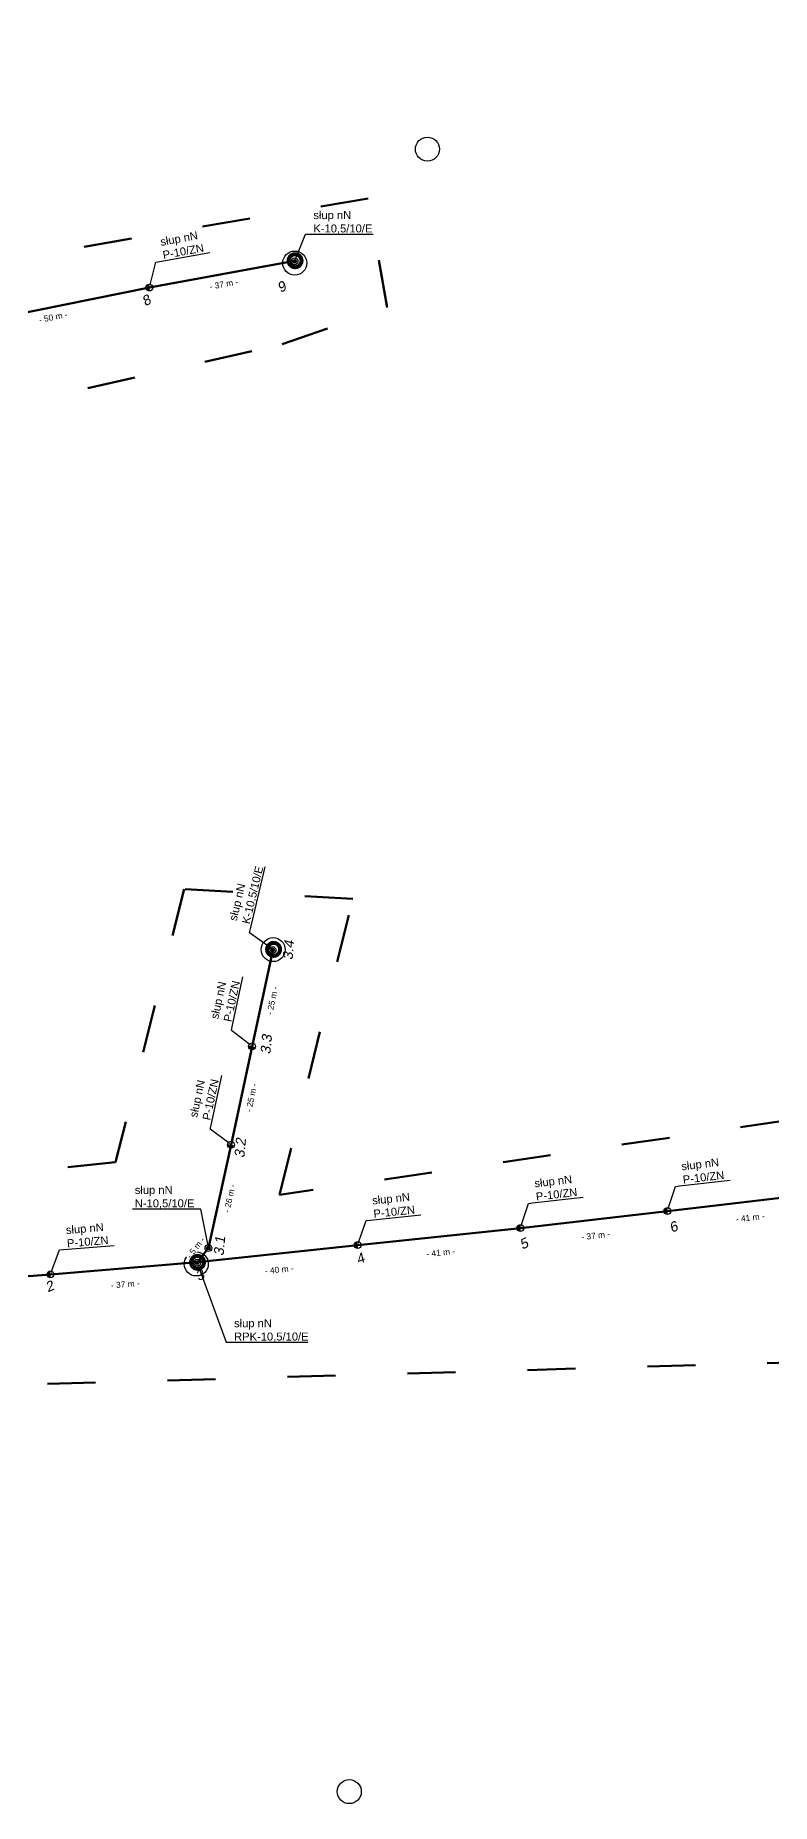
# Model space of a CAD drawing. Header units: metres. Extents: x 5772289 to 7530543, y 5762751 to 5793884.
# Drawn here: x 7526378.8 to 7526562.9, y 5787341.8 to 5787783.7 of the extents above; entities that cross this region are included whole.
import ezdxf
from ezdxf import colors
from ezdxf.entities.mleader import LeaderData, LeaderLine
from ezdxf.math import Vec2, Vec3

# ---------------------------------------------------------------- set-up
doc = ezdxf.new("R2010")
doc.units = ezdxf.units.M
doc.linetypes.add('GCAD_ISO03W100', pattern=[30, 12, -18])
for name, color, linetype, lineweight in [('!tele', 30, 'Continuous', 50), ('!trafo', 6, 'GCAD_ISO03W100', 50), ('00_Mufa', 3, 'Continuous', 30), ('_numery', 7, 'Continuous', 40)]:
    doc.layers.add(name, color=color, linetype=linetype, lineweight=lineweight)
for name, color, linetype in [('_MM mufy', 3, 'Continuous'), ('_MM opisy', 7, 'Continuous'), ('_MM slupy', 5, 'Continuous'), ('DIM', 7, 'Continuous')]:
    doc.layers.add(name, color=color, linetype=linetype)
doc.styles.get("Standard").update_dxf_attribs({"font": 'arial.ttf'})
doc.dimstyles.new('opis linie', dxfattribs={"dimtxt": 1.5, "dimasz": 0.18, "dimexe": 0.18, "dimexo": 0.0625, "dimgap": 2.5, "dimtad": 4, "dimdec": 0, "dimzin": 0, "dimdsep": 46, "dimtxsty": 'Standard', "dimcen": 0.09, "dimse1": 1, "dimse2": 1, "dimsd1": 1, "dimsd2": 1, "dimclrt": 256, "dimadec": 0, "dimazin": 0, "dimtfac": 1, "dimtdec": 0, "dimtofl": 0, "dimtmove": 0, "dimatfit": 3, "dimfxl": 1, "dimtfill": 1, "dimtolj": 1, "dimtzin": 0, "dimarcsym": 0})

# ---------------------------------------------------------------- blocks, each defined once
blk = doc.blocks.new('ZN')
at = {"layer": '_MM slupy', "transparency": 33554687}
h = blk.add_hatch(color=256, dxfattribs=at)
h.dxf.hatch_style = 1
h.paths.add_polyline_path([(0, -0.86), (0, 0.86, 1)])
at = {"layer": '_MM slupy'}
blk.add_circle((0, 0), 0.857, dxfattribs=at)
blk = doc.blocks.new('*D3204')
at = {"layer": 'DIM', "insert": (7526438.02, 5787542.51), "char_height": 1.5, "attachment_point": 5, "rotation": 77.766, "bg_fill": 3, "box_fill_scale": 1.1, "bg_fill_color": 9, "bg_fill_true_color": 13158600, "bg_fill_transparency": 0}
blk.add_mtext('\\A1;- 25 m -', dxfattribs=at)
blk = doc.blocks.new('*D3205')
at = {"layer": 'DIM', "insert": (7526432.79, 5787518.25), "char_height": 1.5, "attachment_point": 5, "rotation": 77.9244, "bg_fill": 3, "box_fill_scale": 1.1, "bg_fill_color": 9, "bg_fill_true_color": 13158600, "bg_fill_transparency": 0}
blk.add_mtext('\\A1;- 25 m -', dxfattribs=at)
blk = doc.blocks.new('*D3206')
at = {"layer": 'DIM', "insert": (7526427.34, 5787493.07), "char_height": 1.5, "attachment_point": 5, "rotation": 77.6604, "bg_fill": 3, "box_fill_scale": 1.1, "bg_fill_color": 9, "bg_fill_true_color": 13158600, "bg_fill_transparency": 0}
blk.add_mtext('\\A1;- 26 m -', dxfattribs=at)
blk = doc.blocks.new('*D3207')
at = {"layer": 'DIM', "insert": (7526418.84, 5787480.73), "char_height": 1.5, "attachment_point": 5, "rotation": 52.2567, "bg_fill": 3, "box_fill_scale": 1.1, "bg_fill_color": 9, "bg_fill_true_color": 13158600, "bg_fill_transparency": 0}
blk.add_mtext('\\A1;- 5 m -', dxfattribs=at)
blk = doc.blocks.new('*D3226')
at = {"layer": 'DIM', "insert": (7526425.91, 5787721.55), "char_height": 1.5, "attachment_point": 5, "rotation": 10.3416, "bg_fill": 3, "box_fill_scale": 1.1, "bg_fill_color": 9, "bg_fill_true_color": 13158600, "bg_fill_transparency": 0}
blk.add_mtext('\\A1;- 37 m -', dxfattribs=at)
blk = doc.blocks.new('*D3227')
at = {"layer": 'DIM', "insert": (7526383.23, 5787713.31), "char_height": 1.5, "attachment_point": 5, "rotation": 11.3607, "bg_fill": 3, "box_fill_scale": 1.1, "bg_fill_color": 9, "bg_fill_true_color": 13158600, "bg_fill_transparency": 0}
blk.add_mtext('\\A1;- 50 m -', dxfattribs=at)
blk = doc.blocks.new('*D3385')
at = {"layer": 'DIM', "insert": (7526362.08, 5787468.49), "char_height": 1.5, "attachment_point": 5, "rotation": 4.4233, "bg_fill": 3, "box_fill_scale": 1.1, "bg_fill_color": 9, "bg_fill_true_color": 13158600, "bg_fill_transparency": 0}
blk.add_mtext('\\A1;- 42 m -', dxfattribs=at)
blk = doc.blocks.new('*D3386')
at = {"layer": 'DIM', "insert": (7526401.26, 5787471.61), "char_height": 1.5, "attachment_point": 5, "rotation": 4.7567, "bg_fill": 3, "box_fill_scale": 1.1, "bg_fill_color": 9, "bg_fill_true_color": 13158600, "bg_fill_transparency": 0}
blk.add_mtext('\\A1;- 37 m -', dxfattribs=at)
blk = doc.blocks.new('*D3387')
at = {"layer": 'DIM', "insert": (7526439.75, 5787475.27), "char_height": 1.5, "attachment_point": 5, "rotation": 6.048, "bg_fill": 3, "box_fill_scale": 1.1, "bg_fill_color": 9, "bg_fill_true_color": 13158600, "bg_fill_transparency": 0}
blk.add_mtext('\\A1;- 40 m -', dxfattribs=at)
blk = doc.blocks.new('*D3388')
at = {"layer": 'DIM', "insert": (7526480.12, 5787479.54), "char_height": 1.5, "attachment_point": 5, "rotation": 5.9732, "bg_fill": 3, "box_fill_scale": 1.1, "bg_fill_color": 9, "bg_fill_true_color": 13158600, "bg_fill_transparency": 0}
blk.add_mtext('\\A1;- 41 m -', dxfattribs=at)
blk = doc.blocks.new('*D3389')
at = {"layer": 'DIM', "insert": (7526518.87, 5787483.78), "char_height": 1.5, "attachment_point": 5, "rotation": 6.5933, "bg_fill": 3, "box_fill_scale": 1.1, "bg_fill_color": 9, "bg_fill_true_color": 13158600, "bg_fill_transparency": 0}
blk.add_mtext('\\A1;- 37 m -', dxfattribs=at)
blk = doc.blocks.new('*D3390')
at = {"layer": 'DIM', "insert": (7526557.49, 5787488.27), "char_height": 1.5, "attachment_point": 5, "rotation": 6.6286, "bg_fill": 3, "box_fill_scale": 1.1, "bg_fill_color": 9, "bg_fill_true_color": 13158600, "bg_fill_transparency": 0}
blk.add_mtext('\\A1;- 41 m -', dxfattribs=at)
blk = doc.blocks.new('E')
at = {"layer": '_MM slupy'}
h = blk.add_hatch(color=256, dxfattribs=at)
h.dxf.hatch_style = 1
h.paths.add_polyline_path([(0.27, 0.37, 1), (-0.27, -0.37, 1)])
for radius in [0.857, 0.457]:
    blk.add_circle((0, 0), radius, dxfattribs=at)
blk = doc.blocks.new('mufa')
at = {"layer": '_MM mufy'}
h = blk.add_hatch(color=256, dxfattribs=at)
h.dxf.hatch_style = 1
h.paths.add_polyline_path([(2.15, 0.12, 1), (-2.1, -0.05, 1)])
h.paths.add_polyline_path([(-1.1, -0.01, -1), (1.15, 0.08, -1)], flags=16)
h.paths.add_polyline_path([(-0.83, 0, -1), (0.88, 0.07, -1)], flags=0)
blk = doc.blocks.new('q')
at = {"layer": '_MM slupy'}
blk.add_blockref('ZN', (0, 0), dxfattribs=at)
at = {"layer": '_MM opisy'}
ml = blk.add_multileader_mtext('Standard', dxfattribs=at)
ml.set_content('\\pxql;słup nN\\PP-10/ZN', color=256)
ml.set_leader_properties()
ml.build(insert=Vec2(0, 0))
ml.multileader.update_dxf_attribs({"has_text_frame": 1, "text_left_attachment_type": 5, "text_right_attachment_type": 5, "dogleg_length": 1, "arrow_head_size": 1})
ctx = ml.context
ctx.base_point, ctx.char_height, ctx.arrow_head_size, ctx.landing_gap_size, ctx.plane_origin = Vec3(3.75, 5.9), 2, 1, 1, Vec3(1.72, -1.42)
ctx.left_attachment, ctx.right_attachment = 5, 5
notes = []
notes.append((ctx, [(0, (1, 1, 0), (2.75, 5.9), (1, 0), 1, [(0, [(0, 0), (2.75, 5.9)], 0, [])])]))
ctx.mtext.insert, ctx.mtext.flow_direction = Vec3(4.75, 11.7), 5
ctx.mtext.has_bg_fill, ctx.mtext.bg_color, ctx.mtext.bg_scale_factor, ctx.mtext.bg_transparency, ctx.mtext.use_window_bg_color = 1, -1023410175, 1, 0, 1
for ctx, leaders in notes:
    for number, flags, end, landing, length, lines in leaders:
        leader = LeaderData()
        leader.index, (leader.has_last_leader_line, leader.has_dogleg_vector, leader.attachment_direction) = number, flags
        leader.last_leader_point, leader.dogleg_vector, leader.dogleg_length = Vec3(end), Vec3(landing), length
        for number, points, colour, breaks in lines:
            line = LeaderLine()
            line.index, line.vertices, line.color, line.breaks = number, Vec3.list(points), colors.encode_raw_color(colour), breaks
            leader.lines.append(line)
        ctx.leaders.append(leader)

msp = doc.modelspace()

# ---------------------------------------------------------------- linework, layer by layer
at = {"layer": '!trafo'}
msp.add_lwpolyline([(7525573.46, 5787783.72), (7525566.02, 5787748.05), (7525693.92, 5787724.85), (7525684.86, 5787676.78), (7525730.62, 5787669.74), (7525742.18, 5787719.35), (7526043.07, 5787665.25), (7526209.43, 5787637.87), (7526252.67, 5787650.65), (7526249.12, 5787604.32), (7526287.93, 5787596.02), (7526304.14, 5787675.68), (7526440.47, 5787706.54), (7526466.72, 5787715.72), (7526462, 5787742.97), (7526297.45, 5787715.01), (7526219.13, 5787664.12), (7525893.13, 5787725.99)], close=True, dxfattribs=at)
for points in [[(7526596.64, 5787516.96), (7526439.85, 5787493.95), (7526458.12, 5787567.94), (7526415.96, 5787570.38), (7526398.84, 5787502.11), (7526273.08, 5787488.73), (7526291.8, 5787587.62), (7526252.51, 5787595.53), (7526231.41, 5787491.63), (7526145.18, 5787510.36), (7525887.01, 5787501.39)], [(7525927.96, 5787461.63), (7526138.5, 5787473.02), (7526231.48, 5787434.01), (7526225.3, 5787402.27), (7526248.99, 5787397.54), (7526261.9, 5787443.28), (7526631.83, 5787453.92)]]:
    msp.add_lwpolyline(points, dxfattribs=at)
at = {"layer": '00_Mufa'}
for centre in [(7526476.79, 5787755.3), (7526443.62, 5787726.82), (7526438.23, 5787555.24), (7526419.01, 5787476.69), (7526457.26, 5787344.82)]:
    msp.add_circle(centre, 3, dxfattribs=at)

# ---------------------------------------------------------------- next in the draw order: block references
for p, rotation in [((7526407.28, 5787720.71), 10.3415896370192), ((7526432.96, 5787531.06), 77.76600738908206), ((7526427.7, 5787506.49), 77.92435638089889), ((7526536.78, 5787489.89), 6.628553908622139), ((7526500.04, 5787485.64), 6.593251693161105), ((7526459.36, 5787481.39), 5.97322158173294), ((7526382.56, 5787474.09), 4.756669640347765)]:
    msp.add_blockref('q', p, dxfattribs=dict(rotation=rotation))

# ---------------------------------------------------------------- next in the draw order: linework, layer by layer
at = {"layer": '!tele'}
for points in [[(7526122.16, 5787670.56), (7526170.24, 5787660.41), (7526221.68, 5787649.97), (7526264.68, 5787675.95), (7526285.19, 5787687.53), (7526308.55, 5787701.94), (7526358.2, 5787710.84), (7526407.28, 5787720.71), (7526443.64, 5787727.34)], [(7526419.29, 5787477.14), (7526422.07, 5787480.73), (7526427.7, 5787506.49), (7526432.96, 5787531.06), (7526438.15, 5787555.02)], [(7526017.97, 5787494.59), (7526058.42, 5787495.83), (7526093.06, 5787496.73), (7526129.4, 5787497.28), (7526164.78, 5787495.71), (7526192.34, 5787488.01), (7526235.67, 5787472.59), (7526277.68, 5787463.29), (7526308.81, 5787467.26), (7526331.03, 5787468.15), (7526340.99, 5787470.87), (7526382.56, 5787474.09), (7526419.29, 5787477.14), (7526459.36, 5787481.39), (7526500.04, 5787485.64), (7526536.78, 5787489.89), (7526577.27, 5787494.6)]]:
    msp.add_lwpolyline(points, dxfattribs=at)

# ---------------------------------------------------------------- next in the draw order: dimensions: what is measured, and where the dimension line sits
at = {"layer": 'DIM'}
for p1, p2, picture, middle in [((7526443.64, 5787727.34), (7526407.28, 5787720.71), '*D3226', (7526425.91, 5787721.55)), ((7526438.15, 5787555.02), (7526432.96, 5787531.06), '*D3204', (7526438.02, 5787542.51)), ((7526340.99, 5787470.87), (7526382.56, 5787474.09), '*D3385', (7526362.08, 5787468.49))]:
    dim = msp.add_aligned_dim(p1=p1, p2=p2, distance=-0.75, dimstyle='opis linie', override={"dimpost": '- <> m -'}, dxfattribs=at)
    dim.commit()
    dim.dimension.update_dxf_attribs({"geometry": picture, "text_midpoint": middle})

# ---------------------------------------------------------------- next in the draw order: texts
at = {"layer": '_numery', "oblique": 10}
msp.add_text('9', height=2.5, rotation=28.9889, dxfattribs=at).set_placement((7526440.09, 5787719.33))

# ---------------------------------------------------------------- next in the draw order: dimensions: what is measured, and where the dimension line sits
at = {"layer": 'DIM'}
for p1, p2, picture, middle in [((7526407.28, 5787720.71), (7526358.2, 5787710.84), '*D3227', (7526383.23, 5787713.31)), ((7526432.96, 5787531.06), (7526427.7, 5787506.49), '*D3205', (7526432.79, 5787518.25))]:
    dim = msp.add_aligned_dim(p1=p1, p2=p2, distance=-0.75, dimstyle='opis linie', override={"dimpost": '- <> m -'}, dxfattribs=at)
    dim.commit()
    dim.dimension.update_dxf_attribs({"geometry": picture, "text_midpoint": middle})

# ---------------------------------------------------------------- next in the draw order: leaders
at = {"layer": '_MM opisy'}
ml = msp.add_multileader_mtext('Standard', dxfattribs=at)
ml.set_content('\\pxql;słup nN\\PK-10,5/10/E', color=256)
ml.set_leader_properties()
ml.build(insert=Vec2(0, 0))
ml.multileader.update_dxf_attribs({"has_text_frame": 1, "text_left_attachment_type": 5, "text_right_attachment_type": 5, "dogleg_length": 1, "arrow_head_size": 1})
ctx = ml.context
ctx.base_point, ctx.char_height, ctx.arrow_head_size, ctx.landing_gap_size, ctx.plane_origin = Vec3(7526447.28, 5787734.04), 2, 1, 1, Vec3(7526445.29, 5787725.82)
ctx.left_attachment, ctx.right_attachment = 5, 5
notes = []
notes.append((ctx, [(0, (1, 1, 0), (7526446.28, 5787734.04), (1, 0), 1, [(0, [(7526443.57, 5787727.24)], 0, [])])]))
ctx.mtext.insert, ctx.mtext.flow_direction = Vec3(7526448.28, 5787739.81), 5
ctx.mtext.has_bg_fill, ctx.mtext.bg_color, ctx.mtext.bg_scale_factor, ctx.mtext.bg_transparency, ctx.mtext.use_window_bg_color = 1, -1023410175, 1, 0, 1
ml = msp.add_multileader_mtext('Standard', dxfattribs=at)
ml.set_content('\\pxql;słup nN\\PK-10,5/10/E', color=256)
ml.set_leader_properties()
ml.build(insert=Vec2(0, 0))
ml.multileader.update_dxf_attribs({"has_text_frame": 1, "text_left_attachment_type": 5, "text_right_attachment_type": 5, "dogleg_length": 1, "arrow_head_size": 1})
ctx = ml.context
ctx.base_point, ctx.char_height, ctx.arrow_head_size, ctx.landing_gap_size, ctx.plane_origin, ctx.plane_x_axis, ctx.plane_y_axis = Vec3(7526432.52, 5787560.43), 2, 1, 1, Vec3(7526440.05, 5787556.58), Vec3(0.233121, 0.972448), Vec3(-0.972448, 0.233121)
ctx.left_attachment, ctx.right_attachment = 5, 5
notes.append((ctx, [(0, (1, 1, 0), (7526432.29, 5787559.46), (0.233121, 0.972448), 1, [(0, [(7526438.27, 5787555.24)], 0, [])])]))
ctx.mtext.insert, ctx.mtext.text_direction, ctx.mtext.flow_direction = Vec3(7526427.15, 5787562.75), Vec3(0.233121, 0.972448), 5
ctx.mtext.has_bg_fill, ctx.mtext.bg_color, ctx.mtext.bg_scale_factor, ctx.mtext.bg_transparency, ctx.mtext.use_window_bg_color = 1, -1023410175, 1, 0, 1
for ctx, leaders in notes:
    for number, flags, end, landing, length, lines in leaders:
        leader = LeaderData()
        leader.index, (leader.has_last_leader_line, leader.has_dogleg_vector, leader.attachment_direction) = number, flags
        leader.last_leader_point, leader.dogleg_vector, leader.dogleg_length = Vec3(end), Vec3(landing), length
        for number, points, colour, breaks in lines:
            line = LeaderLine()
            line.index, line.vertices, line.color, line.breaks = number, Vec3.list(points), colors.encode_raw_color(colour), breaks
            leader.lines.append(line)
        ctx.leaders.append(leader)

# ---------------------------------------------------------------- next in the draw order: block references
at = {"color": 5, "lineweight": 70}
for p in [(7526443.68, 5787727.37), (7526438.31, 5787555.27)]:
    msp.add_blockref('mufa', p, dxfattribs=at)
for p in [(7526443.57, 5787727.24), (7526438.08, 5787555.12)]:
    msp.add_blockref('E', p)

# ---------------------------------------------------------------- next in the draw order: texts
at = {"layer": '_numery', "oblique": 10}
for s, rotation, p in [('8', 28.9889, (7526406.25, 5787715.95)), ('3.4', 84.831, (7526443.07, 5787552.58)), ('3.3', 84.831, (7526437.52, 5787529.03))]:
    msp.add_text(s, height=2.5, rotation=rotation, dxfattribs=at).set_placement(p)

# ---------------------------------------------------------------- next in the draw order: dimensions: what is measured, and where the dimension line sits
at = {"layer": 'DIM'}
dim = msp.add_aligned_dim(p1=(7526427.7, 5787506.49), p2=(7526422.07, 5787480.73), distance=-0.75, dimstyle='opis linie', override={"dimpost": '- <> m -'}, dxfattribs=at)
dim.commit()
dim.dimension.update_dxf_attribs({"geometry": '*D3206', "text_midpoint": (7526427.34, 5787493.07)})

# ---------------------------------------------------------------- next in the draw order: texts
at = {"layer": '_numery', "oblique": 10}
msp.add_text('3.2', height=2.5, rotation=84.831, dxfattribs=at).set_placement((7526431.01, 5787503.14))

# ---------------------------------------------------------------- next in the draw order: dimensions: what is measured, and where the dimension line sits
at = {"layer": 'DIM'}
dim = msp.add_linear_dim(base=(7526414.69, 5787480.7), p1=(7526422.07, 5787480.73), p2=(7526419.29, 5787477.14), angle=232.2567, dimstyle='opis linie', override={"dimpost": '- <> m -'}, dxfattribs=at)
dim.commit()
dim.dimension.update_dxf_attribs({"geometry": '*D3207', "text_midpoint": (7526416.26, 5787482.73), "dimtype": 161})

# ---------------------------------------------------------------- next in the draw order: dimensions: what is measured, and where the dimension line sits
dim = msp.add_aligned_dim(p1=(7526382.56, 5787474.09), p2=(7526419.29, 5787477.14), distance=-0.75, dimstyle='opis linie', override={"dimpost": '- <> m -'}, dxfattribs=at)
dim.commit()
dim.dimension.update_dxf_attribs({"geometry": '*D3386', "text_midpoint": (7526401.26, 5787471.61)})

# ---------------------------------------------------------------- next in the draw order: texts
at = {"layer": '_numery', "oblique": 10}
msp.add_text('2', height=2.5, rotation=22.9726, dxfattribs=at).set_placement((7526381.9, 5787469.58))

# ---------------------------------------------------------------- next in the draw order: dimensions: what is measured, and where the dimension line sits
at = {"layer": 'DIM'}
dim = msp.add_aligned_dim(p1=(7526419.29, 5787477.14), p2=(7526459.36, 5787481.39), distance=-0.75, dimstyle='opis linie', override={"dimpost": '- <> m -'}, dxfattribs=at)
dim.commit()
dim.dimension.update_dxf_attribs({"geometry": '*D3387', "text_midpoint": (7526439.75, 5787475.27)})

# ---------------------------------------------------------------- next in the draw order: dimensions: what is measured, and where the dimension line sits
dim = msp.add_aligned_dim(p1=(7526459.36, 5787481.39), p2=(7526500.04, 5787485.64), distance=-0.75, dimstyle='opis linie', override={"dimpost": '- <> m -'}, dxfattribs=at)
dim.commit()
dim.dimension.update_dxf_attribs({"geometry": '*D3388', "text_midpoint": (7526480.12, 5787479.54)})

# ---------------------------------------------------------------- next in the draw order: leaders
at = {"layer": '_MM opisy'}
ml = msp.add_multileader_mtext('Standard', dxfattribs=at)
ml.set_content('\\pxql;słup nN\\PN-10,5/10/E', color=256)
ml.set_leader_properties()
ml.build(insert=Vec2(0, 0))
ml.multileader.update_dxf_attribs({"has_text_frame": 1, "text_left_attachment_type": 5, "text_right_attachment_type": 5, "dogleg_length": 1, "arrow_head_size": 1})
ctx = ml.context
ctx.base_point, ctx.char_height, ctx.arrow_head_size, ctx.landing_gap_size, ctx.plane_origin = Vec3(7526402.63, 5787490.42), 2, 1, 1, Vec3(7526423.77, 5787479.24)
ctx.left_attachment, ctx.right_attachment = 5, 5
notes = []
notes.append((ctx, [(0, (1, 1, 0), (7526420.17, 5787490.42), (-1, 0), 1, [(0, [(7526422.06, 5787480.66)], 0, [])])]))
ctx.mtext.insert, ctx.mtext.flow_direction = Vec3(7526403.63, 5787496.18), 5
ctx.mtext.has_bg_fill, ctx.mtext.bg_color, ctx.mtext.bg_scale_factor, ctx.mtext.bg_transparency, ctx.mtext.use_window_bg_color = 1, -1023410175, 1, 0, 1
ml = msp.add_multileader_mtext('Standard', dxfattribs=at)
ml.set_content('\\pxql;słup nN\\PRPK-10,5/10/E', color=256)
ml.set_leader_properties()
ml.build(insert=Vec2(0, 0))
ml.multileader.update_dxf_attribs({"has_text_frame": 1, "text_left_attachment_type": 5, "text_right_attachment_type": 5, "dogleg_length": 1, "arrow_head_size": 1})
ctx = ml.context
ctx.base_point, ctx.char_height, ctx.arrow_head_size, ctx.landing_gap_size, ctx.plane_origin = Vec3(7526427.45, 5787457.12), 2, 1, 1, Vec3(7526420.97, 5787475.61)
ctx.left_attachment, ctx.right_attachment = 5, 5
notes.append((ctx, [(0, (1, 1, 0), (7526426.45, 5787457.12), (1, 0), 1, [(0, [(7526419.26, 5787477.03)], 0, [])])]))
ctx.mtext.insert, ctx.mtext.flow_direction = Vec3(7526428.45, 5787462.88), 5
ctx.mtext.has_bg_fill, ctx.mtext.bg_color, ctx.mtext.bg_scale_factor, ctx.mtext.bg_transparency, ctx.mtext.use_window_bg_color = 1, -1023410175, 1, 0, 1
for ctx, leaders in notes:
    for number, flags, end, landing, length, lines in leaders:
        leader = LeaderData()
        leader.index, (leader.has_last_leader_line, leader.has_dogleg_vector, leader.attachment_direction) = number, flags
        leader.last_leader_point, leader.dogleg_vector, leader.dogleg_length = Vec3(end), Vec3(landing), length
        for number, points, colour, breaks in lines:
            line = LeaderLine()
            line.index, line.vertices, line.color, line.breaks = number, Vec3.list(points), colors.encode_raw_color(colour), breaks
            leader.lines.append(line)
        ctx.leaders.append(leader)

# ---------------------------------------------------------------- next in the draw order: block references
for p in [(7526422.06, 5787480.66), (7526419.26, 5787477.03)]:
    msp.add_blockref('E', p)
at = {"color": 5, "lineweight": 70}
msp.add_blockref('mufa', (7526419.3, 5787477.06), dxfattribs=at)

# ---------------------------------------------------------------- next in the draw order: texts
at = {"layer": '_numery', "oblique": 10}
for s, rotation, p in [('3.1', 84.831, (7526425.83, 5787478.66)), ('4', 22.9726, (7526459.56, 5787476.55)), ('3', 22.9726, (7526419.49, 5787472.38))]:
    msp.add_text(s, height=2.5, rotation=rotation, dxfattribs=at).set_placement(p)

# ---------------------------------------------------------------- next in the draw order: dimensions: what is measured, and where the dimension line sits
at = {"layer": 'DIM'}
dim = msp.add_aligned_dim(p1=(7526500.04, 5787485.64), p2=(7526536.78, 5787489.89), distance=-0.75, dimstyle='opis linie', override={"dimpost": '- <> m -'}, dxfattribs=at)
dim.commit()
dim.dimension.update_dxf_attribs({"geometry": '*D3389', "text_midpoint": (7526518.87, 5787483.78)})

# ---------------------------------------------------------------- next in the draw order: texts
at = {"layer": '_numery', "oblique": 10}
msp.add_text('5', height=2.5, rotation=22.9726, dxfattribs=at).set_placement((7526500.49, 5787480.27))

# ---------------------------------------------------------------- next in the draw order: dimensions: what is measured, and where the dimension line sits
at = {"layer": 'DIM'}
dim = msp.add_aligned_dim(p1=(7526536.78, 5787489.89), p2=(7526577.27, 5787494.6), distance=-0.75, dimstyle='opis linie', override={"dimpost": '- <> m -'}, dxfattribs=at)
dim.commit()
dim.dimension.update_dxf_attribs({"geometry": '*D3390', "text_midpoint": (7526557.49, 5787488.27)})

# ---------------------------------------------------------------- next in the draw order: texts
at = {"layer": '_numery', "oblique": 10}
msp.add_text('6', height=2.5, rotation=22.9726, dxfattribs=at).set_placement((7526537.88, 5787484.44))

doc.saveas('drawing.dxf')
